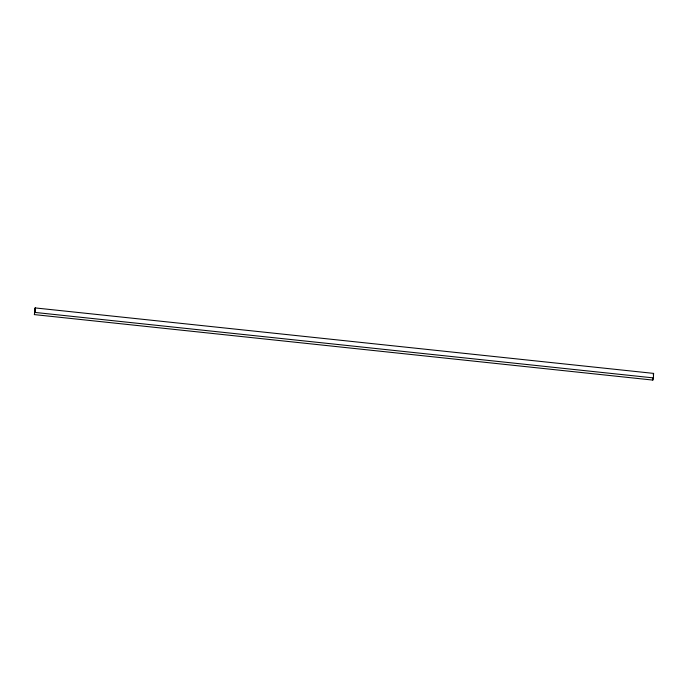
<?xml version="1.0" encoding="UTF-8"?>
<svg xmlns="http://www.w3.org/2000/svg" width="688" height="688" viewBox="0 0 688 688"><rect width="100%" height="100%" fill="white"/><g stroke="black" fill="none" stroke-linecap="round" stroke-linejoin="round"><path stroke-width="1.03" d="M34.4 314.605L35.183 307.923L653.6 373.395L653.385 377.893L652.817 380.077L34.4 314.605L35.183 307.923M652.817 380.077L652.903 378.271M653.222 374.848L653.6 373.395M34.976 312.429L653.385 377.893M34.778 311.604L34.873 312.249L35.286 308.052L34.778 311.604"/></g></svg>
